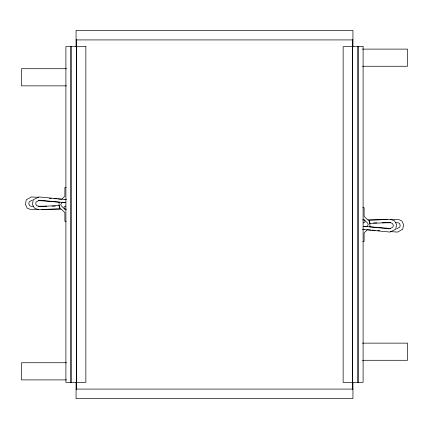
<?xml version="1.0" encoding="UTF-8"?>
<svg xmlns="http://www.w3.org/2000/svg" width="429" height="429" viewBox="0 0 429 429"><rect width="100%" height="100%" fill="white"/><g stroke="black" fill="none" stroke-linecap="round" stroke-linejoin="round"><path stroke-width="0.64" d="M62.162 202.139L60.746 204.392L61.336 205.823L64.216 208.703L65.385 209.261M366.838 226.861L368.254 224.608L367.664 223.177L364.784 220.297L363.615 219.739M61.712 199.217L64.881 196.176L64.881 187.548L66.141 187.548M367.288 229.783L364.119 232.824L364.119 241.452L362.859 241.452M65.728 206.049L63.991 207.073L64.425 209.041L66.431 209.234M363.272 222.951L365.009 221.927L364.575 219.959L362.569 219.766M32.416 200.053L29.188 201.861L28.797 203.866L29.644 205.7L30.995 206.285L33.607 206.263M396.584 228.947L399.812 227.139L400.203 225.134L399.356 223.3L398.005 222.715L395.393 222.737M66.098 199.56L38.948 196.932L33.323 199.716L32.363 204.242L34.443 208.172L38.776 209.706L59.518 208.682L59.358 205.518L39.243 206.505L36.663 205.593L35.704 203.775L36.106 201.877L39.543 200.177L65.819 202.74L65.015 202.129M363.985 226.871L363.181 226.26L389.457 228.823L392.894 227.123L393.296 225.225L392.337 223.407L389.757 222.495L369.642 223.482L369.482 220.318L390.224 219.294L394.557 220.828L396.637 224.758L395.677 229.284L390.052 232.068L362.902 229.44M38.197 206.231L46.799 206.172M52.091 206.135L55.4 206.113M38.379 209.416L29.933 209.277L27.145 208.065L25.397 204.29L26.287 199.78L31.381 196.922L38.739 197.388M41.688 209.395L60.897 209.261M368.103 219.739L387.312 219.605M390.621 219.584L399.067 219.723L401.855 220.935L403.603 224.71L402.713 229.22L397.619 232.078L390.261 231.612M373.6 222.887L376.909 222.866M382.201 222.828L390.803 222.769M76.062 39.918L352.938 39.918M362.408 49.11L407.55 49.11L407.55 66.259L362.408 66.259M66.592 68.71L21.45 68.71L21.45 85.859L66.592 85.859M362.859 207.759L364.119 207.759L364.119 216.393L369.551 221.6M66.141 221.241L64.881 221.241L64.881 212.607L59.449 207.4M362.408 343.141L407.55 343.141L407.55 360.29L362.408 360.29M66.592 362.741L21.45 362.741L21.45 379.89L66.592 379.89M76.062 389.082L352.938 389.082M64.876 199.619L66.388 199.651M362.612 229.349L364.124 229.381M61.427 202.391L65.819 202.74M367.573 226.609L363.181 226.26M49.308 198.246L51.292 198.407M53.936 198.622L56.58 198.836M57.899 198.943L61.202 199.212M369.525 226.764L390.701 228.48M38.299 200.52L59.475 202.236M367.798 229.788L371.101 230.057M372.42 230.164L375.064 230.378M377.708 230.593L379.692 230.754M369.482 220.318L369.642 223.482M59.518 208.682L59.358 205.518M369.905 222.469L369.905 226.748M358.081 46.659L358.081 382.341M357.942 46.659L357.942 382.341M352.938 46.659L352.938 30.362L76.062 30.362L76.062 46.659M352.938 382.341L352.938 398.638L76.062 398.638L76.062 382.341M352.59 39.511L352.59 389.489M352.429 46.659L352.429 382.341M76.571 46.659L76.571 382.341M76.41 39.511L76.41 389.489M71.058 46.659L71.058 382.341M70.919 46.659L70.919 382.341M59.095 202.252L59.095 206.531M85.859 46.659L65.9 46.659L65.9 382.341L85.859 382.341L85.859 46.659M363.1 46.659L343.141 46.659L343.141 382.341L363.1 382.341L363.1 46.659"/></g></svg>
